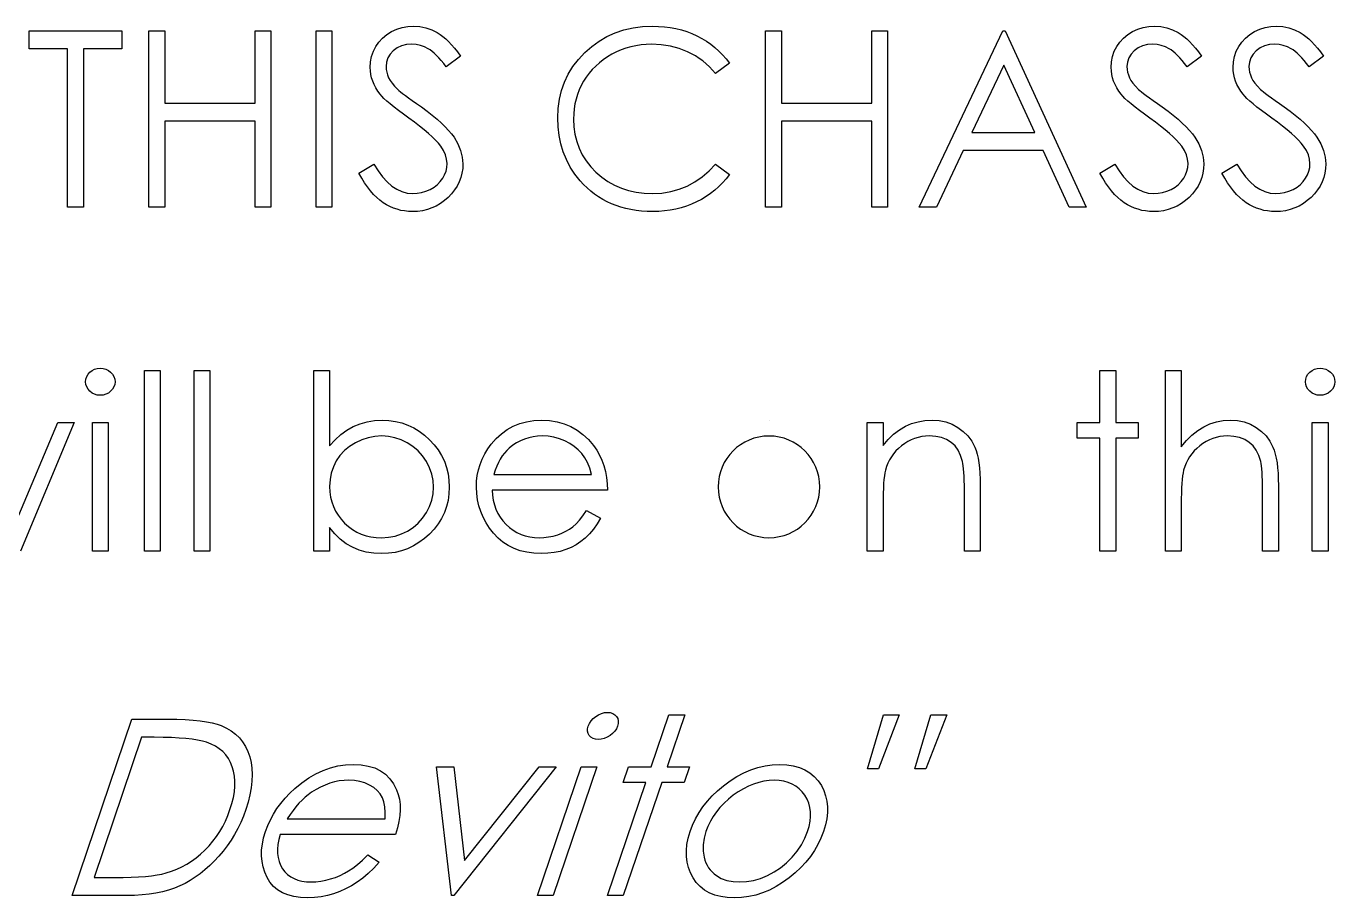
# Model space of a CAD drawing. Header units: millimetres. Extents: x -15 to 281, y -144 to 130.
# Drawn here: x 129.05 to 155.04, y 33.37 to 50.68 of the extents above; entities that cross this region are included whole.
import ezdxf

# ---------------------------------------------------------------- set-up
doc = ezdxf.new("R2010")
doc.units = ezdxf.units.MM

msp = doc.modelspace()

# ---------------------------------------------------------------- linework, layer by layer
at = {"color": 7, "linetype": 'Continuous'}
msp.add_line((143.803, 42.855), (143.803, 42.855), dxfattribs=at)
at = {"color": 7, "linetype": 'Continuous', "flags": 128}
for points in [[(129.106, 50.227), (129.106, 50.586), (129.106, 50.586), (130.946, 50.586), (130.946, 50.586), (130.946, 50.227), (130.946, 50.227), (130.183, 50.227), (130.183, 50.227), (130.183, 47.086), (130.183, 47.086), (129.869, 47.086), (129.869, 47.086), (129.869, 50.227), (129.869, 50.227), (129.106, 50.227)], [(131.485, 50.586), (131.799, 50.586), (131.799, 50.586), (131.799, 49.15), (131.799, 49.15), (133.594, 49.15), (133.594, 49.15), (133.594, 50.586), (133.594, 50.586), (133.908, 50.586), (133.908, 50.586), (133.908, 47.086), (133.908, 47.086), (133.594, 47.086), (133.594, 47.086), (133.594, 48.791), (133.594, 48.791), (131.799, 48.791), (131.799, 48.791), (131.799, 47.086), (131.799, 47.086), (131.485, 47.086), (131.485, 47.086), (131.485, 50.586)], [(134.805, 50.586), (135.119, 50.586), (135.119, 50.586), (135.119, 47.086), (135.119, 47.086), (134.805, 47.086), (134.805, 47.086), (134.805, 50.586)], [(135.658, 47.761), (135.954, 47.938), (135.954, 47.938), (136.038, 47.801), (136.126, 47.683), (136.217, 47.583), (136.312, 47.501), (136.409, 47.437), (136.51, 47.391), (136.615, 47.364), (136.722, 47.355), (136.722, 47.355), (136.814, 47.36), (136.903, 47.375), (136.989, 47.4), (137.073, 47.436), (137.15, 47.48), (137.217, 47.532), (137.274, 47.59), (137.322, 47.656), (137.359, 47.726), (137.387, 47.798), (137.402, 47.871), (137.408, 47.948), (137.408, 47.948), (137.4, 48.035), (137.376, 48.122), (137.337, 48.207), (137.282, 48.291), (137.282, 48.291), (137.235, 48.351), (137.178, 48.413), (137.113, 48.479), (137.038, 48.547), (136.955, 48.618), (136.863, 48.692), (136.761, 48.77), (136.651, 48.85), (136.651, 48.85), (136.541, 48.929), (136.442, 49.003), (136.355, 49.071), (136.277, 49.133), (136.211, 49.19), (136.155, 49.241), (136.111, 49.286), (136.078, 49.326), (136.078, 49.326), (136.032, 49.388), (135.992, 49.451), (135.958, 49.516), (135.931, 49.582), (135.909, 49.649), (135.894, 49.718), (135.885, 49.788), (135.882, 49.858), (135.882, 49.858), (135.889, 49.969), (135.91, 50.076), (135.944, 50.177), (135.993, 50.273), (136.055, 50.361), (136.127, 50.44), (136.211, 50.508), (136.306, 50.567), (136.409, 50.614), (136.517, 50.649), (136.628, 50.668), (136.744, 50.675), (136.744, 50.675), (136.868, 50.668), (136.988, 50.644), (137.103, 50.604), (137.214, 50.548), (137.27, 50.513), (137.325, 50.472), (137.382, 50.424), (137.439, 50.369), (137.497, 50.307), (137.556, 50.239), (137.617, 50.164), (137.677, 50.083), (137.677, 50.083), (137.393, 49.868), (137.393, 49.868), (137.341, 49.933), (137.291, 49.993), (137.244, 50.047), (137.197, 50.095), (137.154, 50.137), (137.112, 50.173), (137.071, 50.204), (137.033, 50.229), (136.958, 50.267), (136.878, 50.295), (136.796, 50.311), (136.709, 50.316), (136.709, 50.316), (136.601, 50.309), (136.504, 50.284), (136.417, 50.244), (136.34, 50.188), (136.277, 50.121), (136.232, 50.046), (136.205, 49.963), (136.196, 49.873), (136.196, 49.873), (136.199, 49.817), (136.209, 49.762), (136.223, 49.707), (136.245, 49.653), (136.275, 49.598), (136.315, 49.542), (136.366, 49.483), (136.427, 49.421), (136.427, 49.421), (136.45, 49.401), (136.483, 49.374), (136.526, 49.341), (136.58, 49.3), (136.644, 49.253), (136.718, 49.2), (136.803, 49.14), (136.897, 49.072), (136.897, 49.072), (137.011, 48.989), (137.115, 48.908), (137.21, 48.83), (137.296, 48.753), (137.372, 48.68), (137.439, 48.608), (137.497, 48.539), (137.546, 48.472), (137.623, 48.34), (137.678, 48.208), (137.711, 48.075), (137.722, 47.943), (137.722, 47.943), (137.718, 47.849), (137.704, 47.758), (137.681, 47.67), (137.649, 47.585), (137.608, 47.503), (137.558, 47.425), (137.499, 47.35), (137.43, 47.278), (137.355, 47.212), (137.277, 47.154), (137.194, 47.106), (137.108, 47.067), (137.017, 47.036), (136.923, 47.013), (136.824, 47), (136.722, 46.996), (136.722, 46.996), (136.643, 46.999), (136.565, 47.007), (136.489, 47.02), (136.416, 47.04), (136.344, 47.064), (136.274, 47.095), (136.206, 47.13), (136.139, 47.172), (136.075, 47.219), (136.012, 47.275), (135.949, 47.337), (135.888, 47.407), (135.829, 47.484), (135.771, 47.569), (135.714, 47.661), (135.658, 47.761)], [(143.017, 49.943), (142.742, 49.733), (142.742, 49.733), (142.682, 49.802), (142.62, 49.868), (142.555, 49.929), (142.487, 49.985), (142.415, 50.037), (142.341, 50.085), (142.264, 50.128), (142.184, 50.168), (142.018, 50.233), (141.843, 50.279), (141.661, 50.307), (141.47, 50.316), (141.47, 50.316), (141.365, 50.313), (141.261, 50.304), (141.159, 50.288), (141.061, 50.266), (140.962, 50.238), (140.867, 50.205), (140.774, 50.164), (140.682, 50.118), (140.594, 50.066), (140.511, 50.01), (140.433, 49.95), (140.36, 49.885), (140.292, 49.816), (140.23, 49.743), (140.172, 49.666), (140.12, 49.584), (140.073, 49.499), (140.033, 49.412), (139.998, 49.322), (139.97, 49.229), (139.949, 49.133), (139.933, 49.036), (139.923, 48.935), (139.921, 48.832), (139.921, 48.832), (139.928, 48.677), (139.949, 48.529), (139.983, 48.387), (140.032, 48.253), (140.094, 48.124), (140.172, 48.002), (140.262, 47.886), (140.366, 47.778), (140.481, 47.679), (140.604, 47.592), (140.734, 47.52), (140.871, 47.461), (141.015, 47.414), (141.166, 47.381), (141.326, 47.361), (141.492, 47.355), (141.492, 47.355), (141.675, 47.364), (141.85, 47.391), (142.018, 47.437), (142.178, 47.501), (142.33, 47.583), (142.475, 47.683), (142.612, 47.801), (142.742, 47.938), (142.742, 47.938), (143.017, 47.73), (143.017, 47.73), (142.949, 47.645), (142.878, 47.564), (142.803, 47.489), (142.724, 47.419), (142.64, 47.353), (142.553, 47.293), (142.461, 47.238), (142.365, 47.187), (142.266, 47.142), (142.165, 47.104), (142.06, 47.071), (141.952, 47.043), (141.842, 47.022), (141.729, 47.008), (141.613, 46.999), (141.494, 46.996), (141.494, 46.996), (141.381, 46.998), (141.271, 47.006), (141.164, 47.017), (141.061, 47.034), (140.96, 47.055), (140.862, 47.082), (140.767, 47.113), (140.676, 47.149), (140.587, 47.189), (140.501, 47.235), (140.418, 47.285), (140.338, 47.34), (140.262, 47.4), (140.188, 47.464), (140.118, 47.534), (140.05, 47.608), (140.05, 47.608), (139.946, 47.74), (139.856, 47.88), (139.78, 48.026), (139.717, 48.179), (139.669, 48.338), (139.634, 48.504), (139.613, 48.676), (139.606, 48.856), (139.606, 48.856), (139.615, 49.044), (139.64, 49.225), (139.682, 49.399), (139.741, 49.564), (139.816, 49.722), (139.909, 49.872), (140.017, 50.015), (140.143, 50.15), (140.282, 50.274), (140.429, 50.38), (140.584, 50.47), (140.749, 50.544), (140.921, 50.602), (141.102, 50.642), (141.292, 50.667), (141.49, 50.675), (141.49, 50.675), (141.61, 50.672), (141.728, 50.663), (141.842, 50.648), (141.954, 50.627), (142.062, 50.6), (142.168, 50.567), (142.271, 50.527), (142.371, 50.482), (142.467, 50.432), (142.559, 50.377), (142.646, 50.316), (142.729, 50.252), (142.808, 50.182), (142.882, 50.107), (142.951, 50.027), (143.017, 49.943)], [(143.735, 50.586), (144.049, 50.586), (144.049, 50.586), (144.049, 49.15), (144.049, 49.15), (145.844, 49.15), (145.844, 49.15), (145.844, 50.586), (145.844, 50.586), (146.158, 50.586), (146.158, 50.586), (146.158, 47.086), (146.158, 47.086), (145.844, 47.086), (145.844, 47.086), (145.844, 48.791), (145.844, 48.791), (144.049, 48.791), (144.049, 48.791), (144.049, 47.086), (144.049, 47.086), (143.735, 47.086), (143.735, 47.086), (143.735, 50.586)], [(148.491, 50.586), (150.106, 47.086), (150.106, 47.086), (149.765, 47.086), (149.765, 47.086), (149.248, 48.207), (149.248, 48.207), (147.661, 48.207), (147.661, 48.207), (147.129, 47.086), (147.129, 47.086), (146.786, 47.086), (146.786, 47.086), (148.446, 50.586), (148.446, 50.586), (148.491, 50.586)], [(150.376, 47.761), (150.672, 47.938), (150.672, 47.938), (150.756, 47.801), (150.844, 47.683), (150.935, 47.583), (151.03, 47.501), (151.127, 47.437), (151.228, 47.391), (151.333, 47.364), (151.44, 47.355), (151.44, 47.355), (151.532, 47.36), (151.621, 47.375), (151.707, 47.4), (151.791, 47.436), (151.868, 47.48), (151.935, 47.532), (151.992, 47.59), (152.04, 47.656), (152.077, 47.726), (152.105, 47.798), (152.12, 47.871), (152.126, 47.948), (152.126, 47.948), (152.118, 48.035), (152.094, 48.122), (152.055, 48.207), (152, 48.291), (152, 48.291), (151.952, 48.351), (151.896, 48.413), (151.83, 48.479), (151.756, 48.547), (151.673, 48.618), (151.581, 48.692), (151.479, 48.77), (151.369, 48.85), (151.369, 48.85), (151.259, 48.929), (151.16, 49.003), (151.073, 49.071), (150.995, 49.133), (150.929, 49.19), (150.873, 49.241), (150.829, 49.286), (150.796, 49.326), (150.796, 49.326), (150.75, 49.388), (150.71, 49.451), (150.676, 49.516), (150.649, 49.582), (150.627, 49.649), (150.612, 49.718), (150.603, 49.788), (150.6, 49.858), (150.6, 49.858), (150.607, 49.969), (150.628, 50.076), (150.662, 50.177), (150.711, 50.273), (150.772, 50.361), (150.845, 50.44), (150.929, 50.508), (151.023, 50.567), (151.127, 50.614), (151.235, 50.649), (151.346, 50.668), (151.462, 50.675), (151.462, 50.675), (151.586, 50.668), (151.706, 50.644), (151.821, 50.604), (151.932, 50.548), (151.988, 50.513), (152.043, 50.472), (152.1, 50.424), (152.157, 50.369), (152.215, 50.307), (152.274, 50.239), (152.335, 50.164), (152.395, 50.083), (152.395, 50.083), (152.111, 49.868), (152.111, 49.868), (152.059, 49.933), (152.009, 49.993), (151.962, 50.047), (151.915, 50.095), (151.872, 50.137), (151.83, 50.173), (151.789, 50.204), (151.751, 50.229), (151.676, 50.267), (151.596, 50.295), (151.514, 50.311), (151.427, 50.316), (151.427, 50.316), (151.319, 50.309), (151.222, 50.284), (151.135, 50.244), (151.058, 50.188), (150.995, 50.121), (150.95, 50.046), (150.923, 49.963), (150.914, 49.873), (150.914, 49.873), (150.917, 49.817), (150.927, 49.762), (150.941, 49.707), (150.963, 49.653), (150.993, 49.598), (151.033, 49.542), (151.084, 49.483), (151.145, 49.421), (151.145, 49.421), (151.168, 49.401), (151.201, 49.374), (151.244, 49.341), (151.298, 49.3), (151.362, 49.253), (151.436, 49.2), (151.521, 49.14), (151.615, 49.072), (151.615, 49.072), (151.729, 48.989), (151.833, 48.908), (151.928, 48.83), (152.013, 48.753), (152.09, 48.68), (152.157, 48.608), (152.215, 48.539), (152.264, 48.472), (152.341, 48.34), (152.396, 48.208), (152.429, 48.075), (152.44, 47.943), (152.44, 47.943), (152.436, 47.849), (152.422, 47.758), (152.399, 47.67), (152.367, 47.585), (152.326, 47.503), (152.276, 47.425), (152.217, 47.35), (152.148, 47.278), (152.073, 47.212), (151.995, 47.154), (151.912, 47.106), (151.826, 47.067), (151.735, 47.036), (151.64, 47.013), (151.542, 47), (151.44, 46.996), (151.44, 46.996), (151.361, 46.999), (151.283, 47.007), (151.207, 47.02), (151.134, 47.04), (151.062, 47.064), (150.992, 47.095), (150.924, 47.13), (150.857, 47.172), (150.793, 47.219), (150.73, 47.275), (150.667, 47.337), (150.606, 47.407), (150.547, 47.484), (150.489, 47.569), (150.432, 47.661), (150.376, 47.761)], [(152.799, 47.761), (153.095, 47.938), (153.095, 47.938), (153.179, 47.801), (153.267, 47.683), (153.358, 47.583), (153.453, 47.501), (153.55, 47.437), (153.651, 47.391), (153.756, 47.364), (153.863, 47.355), (153.863, 47.355), (153.955, 47.36), (154.044, 47.375), (154.13, 47.4), (154.214, 47.436), (154.291, 47.48), (154.358, 47.532), (154.416, 47.59), (154.463, 47.656), (154.5, 47.726), (154.528, 47.798), (154.543, 47.871), (154.549, 47.948), (154.549, 47.948), (154.541, 48.035), (154.517, 48.122), (154.478, 48.207), (154.423, 48.291), (154.423, 48.291), (154.376, 48.351), (154.319, 48.413), (154.254, 48.479), (154.179, 48.547), (154.096, 48.618), (154.004, 48.692), (153.902, 48.77), (153.792, 48.85), (153.792, 48.85), (153.682, 48.929), (153.583, 49.003), (153.496, 49.071), (153.419, 49.133), (153.352, 49.19), (153.297, 49.241), (153.252, 49.286), (153.219, 49.326), (153.219, 49.326), (153.173, 49.388), (153.133, 49.451), (153.099, 49.516), (153.072, 49.582), (153.05, 49.649), (153.035, 49.718), (153.026, 49.788), (153.023, 49.858), (153.023, 49.858), (153.03, 49.969), (153.051, 50.076), (153.085, 50.177), (153.134, 50.273), (153.196, 50.361), (153.268, 50.44), (153.352, 50.508), (153.447, 50.567), (153.55, 50.614), (153.658, 50.649), (153.769, 50.668), (153.885, 50.675), (153.885, 50.675), (154.009, 50.668), (154.129, 50.644), (154.244, 50.604), (154.355, 50.548), (154.411, 50.513), (154.466, 50.472), (154.523, 50.424), (154.58, 50.369), (154.638, 50.307), (154.697, 50.239), (154.758, 50.164), (154.818, 50.083), (154.818, 50.083), (154.534, 49.868), (154.534, 49.868), (154.482, 49.933), (154.432, 49.993), (154.385, 50.047), (154.338, 50.095), (154.295, 50.137), (154.253, 50.173), (154.212, 50.204), (154.174, 50.229), (154.099, 50.267), (154.019, 50.295), (153.937, 50.311), (153.85, 50.316), (153.85, 50.316), (153.742, 50.309), (153.645, 50.284), (153.558, 50.244), (153.481, 50.188), (153.418, 50.121), (153.373, 50.046), (153.346, 49.963), (153.337, 49.873), (153.337, 49.873), (153.34, 49.817), (153.35, 49.762), (153.365, 49.707), (153.386, 49.653), (153.416, 49.598), (153.456, 49.542), (153.507, 49.483), (153.568, 49.421), (153.568, 49.421), (153.591, 49.401), (153.624, 49.374), (153.667, 49.341), (153.721, 49.3), (153.785, 49.253), (153.86, 49.2), (153.944, 49.14), (154.038, 49.072), (154.038, 49.072), (154.152, 48.989), (154.256, 48.908), (154.351, 48.83), (154.437, 48.753), (154.513, 48.68), (154.58, 48.608), (154.638, 48.539), (154.687, 48.472), (154.764, 48.34), (154.819, 48.208), (154.852, 48.075), (154.863, 47.943), (154.863, 47.943), (154.859, 47.849), (154.845, 47.758), (154.822, 47.67), (154.79, 47.585), (154.749, 47.503), (154.699, 47.425), (154.64, 47.35), (154.571, 47.278), (154.496, 47.212), (154.418, 47.154), (154.335, 47.106), (154.249, 47.067), (154.158, 47.036), (154.064, 47.013), (153.965, 47), (153.863, 46.996), (153.863, 46.996), (153.784, 46.999), (153.706, 47.007), (153.63, 47.02), (153.557, 47.04), (153.485, 47.064), (153.415, 47.095), (153.347, 47.13), (153.28, 47.172), (153.216, 47.219), (153.153, 47.275), (153.09, 47.337), (153.029, 47.407), (152.97, 47.484), (152.912, 47.569), (152.855, 47.661), (152.799, 47.761)], [(148.465, 49.903), (147.831, 48.566), (147.831, 48.566), (149.082, 48.566), (149.082, 48.566), (148.465, 49.903)], [(130.518, 43.887), (130.577, 43.882), (130.631, 43.867), (130.68, 43.842), (130.725, 43.808), (130.763, 43.766), (130.79, 43.72), (130.806, 43.67), (130.812, 43.616), (130.812, 43.616), (130.806, 43.564), (130.79, 43.514), (130.763, 43.469), (130.725, 43.428), (130.68, 43.393), (130.631, 43.368), (130.577, 43.353), (130.518, 43.348), (130.518, 43.348), (130.461, 43.353), (130.408, 43.368), (130.359, 43.393), (130.314, 43.428), (130.277, 43.469), (130.25, 43.514), (130.234, 43.564), (130.228, 43.616), (130.228, 43.616), (130.234, 43.67), (130.25, 43.72), (130.277, 43.766), (130.314, 43.808), (130.359, 43.842), (130.408, 43.867), (130.461, 43.882), (130.518, 43.887)], [(131.395, 43.842), (131.709, 43.842), (131.709, 43.842), (131.709, 40.252), (131.709, 40.252), (131.395, 40.252), (131.395, 40.252), (131.395, 43.842)], [(132.382, 43.842), (132.696, 43.842), (132.696, 43.842), (132.696, 40.252), (132.696, 40.252), (132.382, 40.252), (132.382, 40.252), (132.382, 43.842)], [(134.76, 40.252), (134.76, 43.842), (134.76, 43.842), (135.074, 43.842), (135.074, 43.842), (135.074, 42.346), (135.074, 42.346), (135.183, 42.466), (135.297, 42.569), (135.419, 42.656), (135.546, 42.728), (135.679, 42.783), (135.819, 42.823), (135.965, 42.847), (136.118, 42.855), (136.118, 42.855), (136.253, 42.848), (136.384, 42.83), (136.51, 42.8), (136.63, 42.758), (136.745, 42.703), (136.856, 42.637), (136.961, 42.558), (137.061, 42.467), (137.153, 42.367), (137.232, 42.263), (137.3, 42.153), (137.355, 42.038), (137.398, 41.918), (137.428, 41.793), (137.446, 41.662), (137.453, 41.526), (137.453, 41.526), (137.446, 41.392), (137.428, 41.263), (137.397, 41.139), (137.354, 41.02), (137.298, 40.906), (137.23, 40.797), (137.15, 40.692), (137.058, 40.594), (136.957, 40.503), (136.85, 40.425), (136.74, 40.358), (136.623, 40.304), (136.502, 40.261), (136.376, 40.231), (136.244, 40.214), (136.108, 40.207), (136.108, 40.207), (135.952, 40.215), (135.804, 40.238), (135.664, 40.277), (135.531, 40.331), (135.405, 40.403), (135.287, 40.492), (135.177, 40.6), (135.074, 40.725), (135.074, 40.725), (135.074, 40.252), (135.074, 40.252), (134.76, 40.252)], [(150.376, 43.842), (150.69, 43.842), (150.69, 43.842), (150.69, 42.81), (150.69, 42.81), (151.138, 42.81), (151.138, 42.81), (151.138, 42.496), (151.138, 42.496), (150.69, 42.496), (150.69, 42.496), (150.69, 40.252), (150.69, 40.252), (150.376, 40.252), (150.376, 40.252), (150.376, 42.496), (150.376, 42.496), (149.927, 42.496), (149.927, 42.496), (149.927, 42.81), (149.927, 42.81), (150.376, 42.81), (150.376, 42.81), (150.376, 43.842)], [(151.677, 43.842), (151.991, 43.842), (151.991, 43.842), (151.991, 42.327), (151.991, 42.327), (152.095, 42.451), (152.204, 42.558), (152.318, 42.649), (152.437, 42.723), (152.561, 42.78), (152.691, 42.822), (152.825, 42.846), (152.964, 42.855), (152.964, 42.855), (153.106, 42.846), (153.239, 42.819), (153.364, 42.773), (153.48, 42.71), (153.585, 42.632), (153.677, 42.541), (153.752, 42.438), (153.813, 42.322), (153.838, 42.257), (153.86, 42.182), (153.878, 42.1), (153.894, 42.009), (153.905, 41.909), (153.914, 41.801), (153.919, 41.684), (153.921, 41.558), (153.921, 41.558), (153.921, 40.252), (153.921, 40.252), (153.606, 40.252), (153.606, 40.252), (153.606, 41.455), (153.606, 41.455), (153.606, 41.56), (153.604, 41.655), (153.602, 41.741), (153.597, 41.819), (153.592, 41.887), (153.586, 41.946), (153.578, 41.997), (153.57, 42.037), (153.57, 42.037), (153.532, 42.155), (153.482, 42.257), (153.419, 42.344), (153.342, 42.414), (153.253, 42.47), (153.151, 42.509), (153.036, 42.533), (152.909, 42.541), (152.909, 42.541), (152.833, 42.538), (152.759, 42.529), (152.687, 42.513), (152.618, 42.492), (152.55, 42.464), (152.485, 42.431), (152.421, 42.391), (152.359, 42.346), (152.301, 42.295), (152.248, 42.243), (152.201, 42.187), (152.158, 42.128), (152.121, 42.066), (152.088, 42.001), (152.061, 41.933), (152.039, 41.863), (152.039, 41.863), (152.028, 41.812), (152.018, 41.751), (152.01, 41.68), (152.003, 41.599), (151.998, 41.509), (151.994, 41.408), (151.992, 41.298), (151.991, 41.177), (151.991, 41.177), (151.991, 40.252), (151.991, 40.252), (151.677, 40.252), (151.677, 40.252), (151.677, 43.842)], [(154.749, 43.887), (154.807, 43.882), (154.861, 43.867), (154.911, 43.842), (154.956, 43.808), (154.994, 43.766), (155.021, 43.72), (155.037, 43.67), (155.042, 43.616), (155.042, 43.616), (155.037, 43.564), (155.021, 43.514), (154.994, 43.469), (154.956, 43.428), (154.911, 43.393), (154.861, 43.368), (154.807, 43.353), (154.749, 43.348), (154.749, 43.348), (154.692, 43.353), (154.639, 43.368), (154.589, 43.393), (154.545, 43.428), (154.507, 43.469), (154.481, 43.514), (154.465, 43.564), (154.459, 43.616), (154.459, 43.616), (154.465, 43.67), (154.481, 43.72), (154.507, 43.766), (154.545, 43.808), (154.589, 43.842), (154.639, 43.867), (154.692, 43.882), (154.749, 43.887)], [(128.904, 40.97), (129.674, 42.81), (129.674, 42.81), (130.004, 42.81), (130.004, 42.81), (128.935, 40.252)], [(130.363, 42.81), (130.677, 42.81), (130.677, 42.81), (130.677, 40.252), (130.677, 40.252), (130.363, 40.252), (130.363, 40.252), (130.363, 42.81)], [(140.18, 41.06), (140.459, 40.913), (140.459, 40.913), (140.39, 40.796), (140.317, 40.691), (140.238, 40.597), (140.154, 40.516), (140.065, 40.445), (139.971, 40.383), (139.871, 40.33), (139.766, 40.286), (139.654, 40.251), (139.536, 40.227), (139.41, 40.212), (139.278, 40.207), (139.278, 40.207), (139.13, 40.214), (138.992, 40.233), (138.861, 40.264), (138.738, 40.308), (138.625, 40.365), (138.519, 40.434), (138.421, 40.516), (138.332, 40.611), (138.252, 40.714), (138.182, 40.819), (138.124, 40.929), (138.077, 41.042), (138.039, 41.157), (138.012, 41.276), (137.997, 41.399), (137.991, 41.524), (137.991, 41.524), (137.996, 41.642), (138.009, 41.757), (138.032, 41.868), (138.065, 41.977), (138.106, 42.082), (138.156, 42.184), (138.217, 42.283), (138.285, 42.378), (138.285, 42.378), (138.383, 42.489), (138.488, 42.587), (138.601, 42.668), (138.722, 42.736), (138.851, 42.787), (138.988, 42.825), (139.132, 42.847), (139.285, 42.855), (139.285, 42.855), (139.442, 42.847), (139.592, 42.823), (139.733, 42.784), (139.865, 42.729), (139.99, 42.658), (140.106, 42.571), (140.215, 42.469), (140.315, 42.351), (140.315, 42.351), (140.38, 42.259), (140.435, 42.163), (140.483, 42.06), (140.521, 41.952), (140.552, 41.838), (140.575, 41.719), (140.588, 41.594), (140.594, 41.464), (140.594, 41.464), (138.305, 41.464), (138.305, 41.464), (138.311, 41.363), (138.325, 41.266), (138.348, 41.174), (138.379, 41.087), (138.417, 41.005), (138.463, 40.927), (138.518, 40.854), (138.58, 40.786), (138.649, 40.724), (138.721, 40.67), (138.797, 40.624), (138.878, 40.587), (138.962, 40.559), (139.05, 40.538), (139.142, 40.526), (139.238, 40.521), (139.238, 40.521), (139.332, 40.525), (139.424, 40.536), (139.515, 40.555), (139.605, 40.581), (139.691, 40.613), (139.77, 40.651), (139.843, 40.693), (139.909, 40.74), (139.972, 40.797), (140.039, 40.87), (140.108, 40.957), (140.18, 41.06)], [(145.754, 42.81), (146.068, 42.81), (146.068, 42.81), (146.068, 42.349), (146.068, 42.349), (146.171, 42.472), (146.279, 42.578), (146.393, 42.665), (146.512, 42.734), (146.636, 42.787), (146.766, 42.825), (146.901, 42.847), (147.041, 42.855), (147.041, 42.855), (147.183, 42.846), (147.316, 42.819), (147.441, 42.773), (147.557, 42.71), (147.662, 42.632), (147.753, 42.541), (147.829, 42.437), (147.89, 42.32), (147.915, 42.255), (147.937, 42.181), (147.955, 42.099), (147.971, 42.008), (147.982, 41.908), (147.99, 41.8), (147.996, 41.683), (147.997, 41.558), (147.997, 41.558), (147.997, 40.252), (147.997, 40.252), (147.683, 40.252), (147.683, 40.252), (147.683, 41.455), (147.683, 41.455), (147.683, 41.56), (147.681, 41.655), (147.678, 41.741), (147.674, 41.819), (147.669, 41.887), (147.662, 41.946), (147.655, 41.997), (147.646, 42.037), (147.646, 42.037), (147.61, 42.155), (147.561, 42.257), (147.498, 42.344), (147.421, 42.414), (147.331, 42.47), (147.229, 42.509), (147.114, 42.533), (146.986, 42.541), (146.986, 42.541), (146.911, 42.538), (146.837, 42.529), (146.765, 42.513), (146.695, 42.492), (146.627, 42.464), (146.562, 42.431), (146.498, 42.391), (146.436, 42.346), (146.378, 42.295), (146.325, 42.243), (146.278, 42.187), (146.235, 42.128), (146.198, 42.066), (146.165, 42.001), (146.138, 41.933), (146.116, 41.863), (146.116, 41.863), (146.105, 41.811), (146.095, 41.75), (146.087, 41.679), (146.08, 41.598), (146.075, 41.507), (146.071, 41.407), (146.069, 41.297), (146.068, 41.177), (146.068, 41.177), (146.068, 40.252), (146.068, 40.252), (145.754, 40.252), (145.754, 40.252), (145.754, 42.81)], [(154.594, 42.81), (154.908, 42.81), (154.908, 42.81), (154.908, 40.252), (154.908, 40.252), (154.594, 40.252), (154.594, 40.252), (154.594, 42.81)], [(136.105, 40.521), (136.242, 40.53), (136.374, 40.554), (136.5, 40.596), (136.622, 40.653), (136.734, 40.725), (136.834, 40.812), (136.923, 40.911), (136.998, 41.023), (137.06, 41.143), (137.103, 41.268), (137.13, 41.395), (137.138, 41.526), (137.138, 41.526), (137.129, 41.657), (137.103, 41.786), (137.059, 41.91), (136.997, 42.032), (136.92, 42.146), (136.832, 42.246), (136.731, 42.333), (136.618, 42.407), (136.498, 42.466), (136.372, 42.507), (136.243, 42.532), (136.11, 42.541), (136.11, 42.541), (135.974, 42.532), (135.842, 42.507), (135.713, 42.466), (135.588, 42.407), (135.471, 42.334), (135.369, 42.25), (135.28, 42.154), (135.207, 42.046), (135.149, 41.929), (135.107, 41.805), (135.083, 41.674), (135.074, 41.536), (135.074, 41.536), (135.079, 41.43), (135.093, 41.328), (135.116, 41.231), (135.149, 41.138), (135.191, 41.05), (135.242, 40.966), (135.302, 40.887), (135.372, 40.812), (135.448, 40.744), (135.529, 40.685), (135.614, 40.635), (135.704, 40.594), (135.798, 40.562), (135.896, 40.54), (135.998, 40.526), (136.105, 40.521)], [(140.279, 41.778), (140.242, 41.902), (140.197, 42.013), (140.144, 42.11), (140.084, 42.194), (140.015, 42.269), (139.935, 42.335), (139.845, 42.394), (139.745, 42.445), (139.639, 42.487), (139.529, 42.517), (139.416, 42.535), (139.301, 42.541), (139.301, 42.541), (139.207, 42.537), (139.116, 42.526), (139.029, 42.507), (138.945, 42.481), (138.864, 42.447), (138.787, 42.406), (138.713, 42.357), (138.642, 42.301), (138.642, 42.301), (138.593, 42.255), (138.548, 42.203), (138.505, 42.146), (138.466, 42.083), (138.429, 42.015), (138.396, 41.941), (138.365, 41.863), (138.338, 41.778), (138.338, 41.778), (140.279, 41.778)], [(129.959, 33.419), (131.149, 36.919), (131.149, 36.919), (131.856, 36.919), (131.856, 36.919), (132.039, 36.917), (132.209, 36.911), (132.364, 36.901), (132.505, 36.887), (132.631, 36.87), (132.742, 36.848), (132.84, 36.822), (132.923, 36.793), (132.923, 36.793), (133.026, 36.744), (133.121, 36.687), (133.206, 36.622), (133.282, 36.549), (133.347, 36.467), (133.404, 36.378), (133.451, 36.28), (133.488, 36.174), (133.515, 36.061), (133.532, 35.944), (133.537, 35.82), (133.533, 35.692), (133.519, 35.558), (133.493, 35.418), (133.457, 35.274), (133.411, 35.125), (133.411, 35.125), (133.363, 34.995), (133.31, 34.869), (133.251, 34.748), (133.188, 34.63), (133.118, 34.517), (133.043, 34.407), (132.961, 34.301), (132.875, 34.199), (132.784, 34.102), (132.693, 34.013), (132.599, 33.929), (132.503, 33.852), (132.404, 33.781), (132.305, 33.718), (132.203, 33.66), (132.099, 33.609), (131.992, 33.564), (131.877, 33.525), (131.755, 33.493), (131.626, 33.467), (131.491, 33.445), (131.349, 33.431), (131.199, 33.422), (131.044, 33.419), (131.044, 33.419), (129.959, 33.419)], [(140.594, 37.053), (140.65, 37.049), (140.699, 37.034), (140.74, 37.009), (140.774, 36.974), (140.797, 36.933), (140.809, 36.887), (140.807, 36.837), (140.795, 36.783), (140.795, 36.783), (140.772, 36.73), (140.739, 36.681), (140.697, 36.636), (140.645, 36.594), (140.588, 36.56), (140.53, 36.535), (140.471, 36.52), (140.411, 36.515), (140.411, 36.515), (140.355, 36.52), (140.307, 36.535), (140.266, 36.56), (140.233, 36.594), (140.21, 36.636), (140.198, 36.681), (140.199, 36.73), (140.211, 36.783), (140.211, 36.783), (140.235, 36.837), (140.268, 36.887), (140.31, 36.933), (140.362, 36.974), (140.419, 37.009), (140.477, 37.034), (140.535, 37.049), (140.594, 37.053)], [(141.814, 37.009), (142.128, 37.009), (142.128, 37.009), (141.777, 35.977), (141.777, 35.977), (142.226, 35.977), (142.226, 35.977), (142.119, 35.662), (142.119, 35.662), (141.671, 35.662), (141.671, 35.662), (140.908, 33.419), (140.908, 33.419), (140.594, 33.419), (140.594, 33.419), (141.356, 35.662), (141.356, 35.662), (140.908, 35.662), (140.908, 35.662), (141.014, 35.977), (141.014, 35.977), (141.463, 35.977), (141.463, 35.977), (141.814, 37.009)], [(145.977, 35.932), (145.757, 35.932), (145.757, 35.932), (146.076, 37.009), (146.076, 37.009), (146.39, 37.009), (146.39, 37.009), (145.977, 35.932)], [(146.918, 35.932), (146.7, 35.932), (146.7, 35.932), (147.019, 37.009), (147.019, 37.009), (147.333, 37.009), (147.333, 37.009), (146.918, 35.932)], [(130.395, 33.778), (130.797, 33.778), (130.797, 33.778), (130.971, 33.779), (131.132, 33.783), (131.28, 33.79), (131.415, 33.8), (131.538, 33.813), (131.647, 33.828), (131.744, 33.846), (131.827, 33.867), (131.827, 33.867), (131.935, 33.902), (132.039, 33.943), (132.139, 33.99), (132.238, 34.044), (132.332, 34.104), (132.424, 34.17), (132.513, 34.243), (132.599, 34.322), (132.68, 34.407), (132.756, 34.496), (132.827, 34.589), (132.892, 34.687), (132.951, 34.79), (133.005, 34.897), (133.054, 35.009), (133.096, 35.125), (133.096, 35.125), (133.134, 35.248), (133.163, 35.366), (133.183, 35.479), (133.193, 35.587), (133.194, 35.692), (133.186, 35.791), (133.169, 35.887), (133.142, 35.977), (133.107, 36.062), (133.064, 36.14), (133.012, 36.211), (132.952, 36.275), (132.884, 36.332), (132.807, 36.382), (132.722, 36.425), (132.629, 36.462), (132.629, 36.462), (132.549, 36.485), (132.454, 36.504), (132.346, 36.521), (132.222, 36.535), (132.085, 36.546), (131.933, 36.554), (131.767, 36.558), (131.587, 36.56), (131.587, 36.56), (131.341, 36.56), (131.341, 36.56), (130.395, 33.778)], [(135.833, 34.227), (136.062, 34.08), (136.062, 34.08), (135.954, 33.963), (135.844, 33.858), (135.733, 33.764), (135.622, 33.682), (135.509, 33.612), (135.393, 33.55), (135.276, 33.497), (135.155, 33.452), (135.032, 33.418), (134.905, 33.394), (134.774, 33.379), (134.64, 33.374), (134.64, 33.374), (134.495, 33.38), (134.363, 33.399), (134.243, 33.431), (134.136, 33.475), (134.041, 33.532), (133.959, 33.601), (133.889, 33.683), (133.832, 33.778), (133.787, 33.88), (133.754, 33.986), (133.732, 34.095), (133.723, 34.208), (133.725, 34.324), (133.739, 34.442), (133.764, 34.565), (133.801, 34.691), (133.801, 34.691), (133.846, 34.808), (133.899, 34.923), (133.96, 35.035), (134.029, 35.144), (134.106, 35.249), (134.192, 35.35), (134.285, 35.449), (134.386, 35.545), (134.386, 35.545), (134.521, 35.656), (134.66, 35.754), (134.801, 35.835), (134.945, 35.902), (135.091, 35.954), (135.241, 35.992), (135.393, 36.014), (135.548, 36.021), (135.548, 36.021), (135.703, 36.014), (135.844, 35.99), (135.971, 35.951), (136.085, 35.896), (136.186, 35.825), (136.273, 35.738), (136.346, 35.636), (136.406, 35.518), (136.406, 35.518), (136.439, 35.426), (136.463, 35.329), (136.475, 35.226), (136.477, 35.118), (136.469, 35.005), (136.451, 34.886), (136.422, 34.761), (136.383, 34.63), (136.383, 34.63), (134.095, 34.63), (134.095, 34.63), (134.067, 34.529), (134.049, 34.433), (134.04, 34.341), (134.041, 34.254), (134.051, 34.172), (134.071, 34.094), (134.101, 34.021), (134.14, 33.952), (134.187, 33.891), (134.241, 33.837), (134.302, 33.791), (134.37, 33.754), (134.445, 33.725), (134.526, 33.705), (134.614, 33.692), (134.708, 33.688), (134.708, 33.688), (134.803, 33.692), (134.9, 33.703), (134.997, 33.722), (135.095, 33.748), (135.192, 33.78), (135.285, 33.818), (135.371, 33.86), (135.453, 33.907), (135.536, 33.964), (135.628, 34.037), (135.726, 34.123), (135.833, 34.227)], [(137.2, 35.977), (137.54, 35.977), (137.54, 35.977), (137.756, 34.114), (137.756, 34.114), (139.238, 35.977), (139.238, 35.977), (139.578, 35.977), (139.578, 35.977), (137.542, 33.419), (137.542, 33.419), (137.497, 33.419), (137.497, 33.419), (137.2, 35.977)], [(140.072, 35.977), (140.386, 35.977), (140.386, 35.977), (139.517, 33.419), (139.517, 33.419), (139.203, 33.419), (139.203, 33.419), (140.072, 35.977)], [(144.015, 36.021), (144.156, 36.015), (144.286, 35.995), (144.406, 35.962), (144.515, 35.916), (144.613, 35.857), (144.701, 35.784), (144.777, 35.699), (144.843, 35.6), (144.843, 35.6), (144.892, 35.502), (144.928, 35.399), (144.952, 35.292), (144.964, 35.181), (144.962, 35.064), (144.949, 34.944), (144.923, 34.82), (144.884, 34.691), (144.884, 34.691), (144.835, 34.561), (144.774, 34.435), (144.704, 34.314), (144.624, 34.196), (144.534, 34.083), (144.433, 33.974), (144.322, 33.87), (144.201, 33.769), (144.074, 33.676), (143.944, 33.596), (143.812, 33.528), (143.677, 33.473), (143.54, 33.429), (143.401, 33.399), (143.259, 33.38), (143.115, 33.374), (143.115, 33.374), (142.974, 33.38), (142.844, 33.399), (142.725, 33.429), (142.617, 33.473), (142.52, 33.528), (142.434, 33.596), (142.358, 33.676), (142.294, 33.769), (142.241, 33.87), (142.202, 33.974), (142.175, 34.083), (142.162, 34.196), (142.161, 34.314), (142.173, 34.435), (142.198, 34.561), (142.237, 34.691), (142.237, 34.691), (142.286, 34.819), (142.345, 34.944), (142.413, 35.064), (142.491, 35.179), (142.578, 35.29), (142.675, 35.397), (142.78, 35.5), (142.896, 35.598), (142.896, 35.598), (143.029, 35.697), (143.165, 35.783), (143.302, 35.856), (143.441, 35.916), (143.582, 35.962), (143.724, 35.995), (143.869, 36.015), (144.015, 36.021)], [(136.176, 34.944), (136.181, 35.069), (136.174, 35.179), (136.154, 35.277), (136.123, 35.361), (136.078, 35.435), (136.022, 35.502), (135.951, 35.561), (135.869, 35.612), (135.776, 35.654), (135.677, 35.683), (135.57, 35.702), (135.457, 35.707), (135.457, 35.707), (135.362, 35.704), (135.267, 35.693), (135.173, 35.674), (135.081, 35.648), (134.988, 35.613), (134.897, 35.573), (134.807, 35.524), (134.717, 35.468), (134.717, 35.468), (134.652, 35.421), (134.589, 35.369), (134.527, 35.313), (134.466, 35.25), (134.407, 35.181), (134.348, 35.108), (134.291, 35.029), (134.235, 34.944), (134.235, 34.944), (136.177, 34.944)], [(143.906, 35.707), (143.803, 35.702), (143.7, 35.688), (143.598, 35.665), (143.496, 35.633), (143.395, 35.591), (143.294, 35.54), (143.193, 35.479), (143.093, 35.409), (142.997, 35.333), (142.909, 35.252), (142.829, 35.168), (142.758, 35.08), (142.694, 34.988), (142.638, 34.892), (142.59, 34.792), (142.55, 34.689), (142.55, 34.689), (142.513, 34.555), (142.495, 34.425), (142.495, 34.3), (142.513, 34.18), (142.529, 34.123), (142.55, 34.069), (142.574, 34.019), (142.602, 33.971), (142.635, 33.928), (142.671, 33.887), (142.712, 33.85), (142.757, 33.816), (142.856, 33.76), (142.967, 33.72), (143.088, 33.696), (143.221, 33.688), (143.221, 33.688), (143.359, 33.696), (143.496, 33.72), (143.634, 33.76), (143.771, 33.816), (143.905, 33.887), (144.031, 33.971), (144.15, 34.069), (144.261, 34.18), (144.361, 34.3), (144.446, 34.425), (144.516, 34.555), (144.57, 34.689), (144.57, 34.689), (144.601, 34.792), (144.62, 34.892), (144.629, 34.988), (144.628, 35.08), (144.616, 35.168), (144.593, 35.252), (144.56, 35.333), (144.516, 35.409), (144.463, 35.479), (144.403, 35.54), (144.338, 35.591), (144.265, 35.633), (144.185, 35.665), (144.099, 35.688), (144.006, 35.702), (143.906, 35.707)]]:
    msp.add_lwpolyline(points, dxfattribs=at)
at = {"color": 7, "linetype": 'Continuous'}
msp.add_arc((143.802, 41.531), 1.009, 90.0033, 89.9967, dxfattribs=at)

doc.saveas('drawing.dxf')
